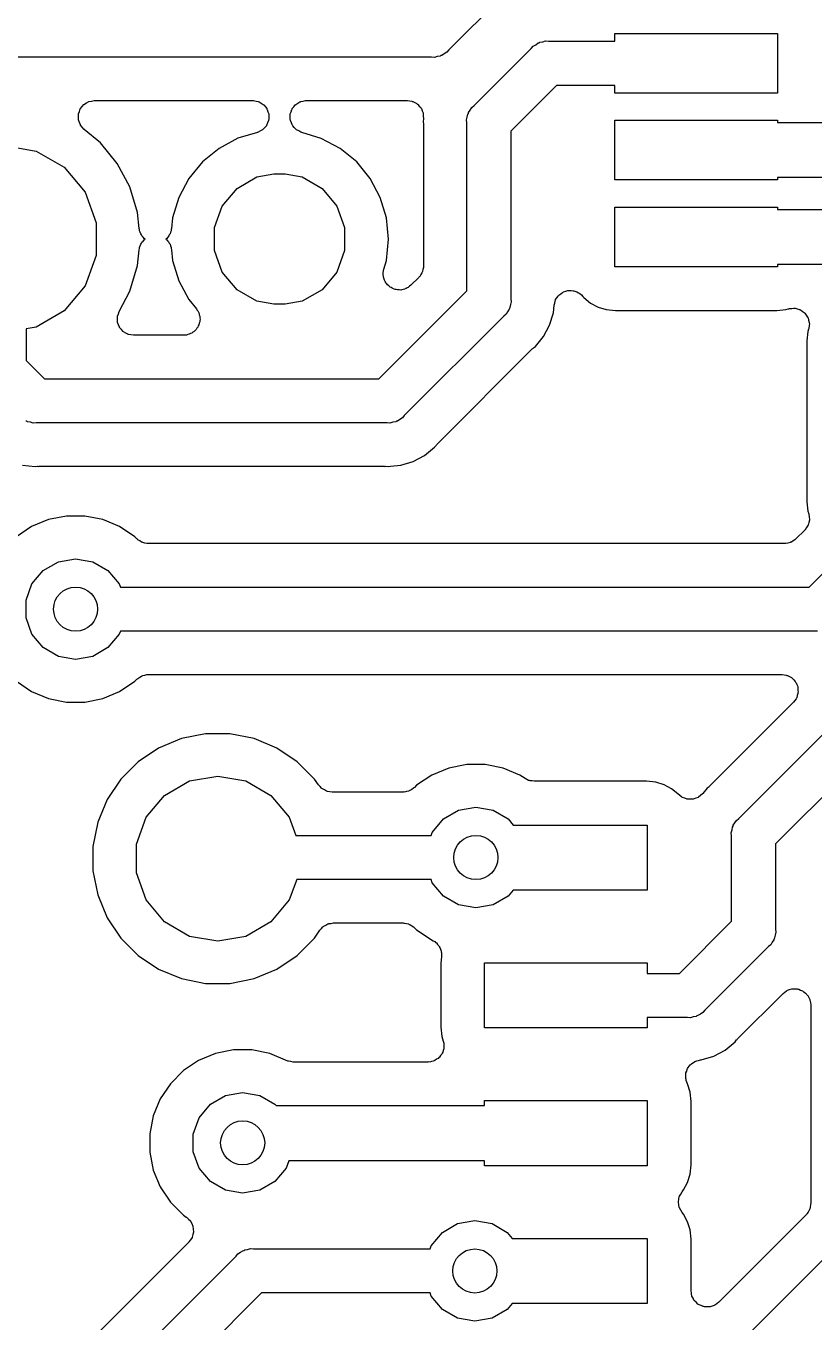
# Model space of a CAD drawing. Extents: x 91 to 190.2, y -113.9 to -59.9.
# Drawn here: x 126.18 to 133.45, y -104.32 to -92.38 of the extents above; entities that cross this region are included whole.
import ezdxf

# ---------------------------------------------------------------- set-up
doc = ezdxf.new("R2010")
doc.units = 0
doc.header["$MEASUREMENT"] = 0
doc.layers.add('BLACK', color=7, linetype='CONTINUOUS')

msp = doc.modelspace()

# ---------------------------------------------------------------- linework, layer by layer
at = {"layer": 'BLACK', "linetype": 'CONTINUOUS'}
for p, q in [((130.554, -92.1232), (130.08, -92.5974)), ((131.61, -92.5168), (131.61, -92.445)), ((131.61, -92.445), (133.11, -92.445)), ((133.11, -92.445), (133.11, -92.995)), ((130.84, -92.5826), (130.857, -92.5619)), ((130.857, -92.5619), (130.881, -92.5485)), ((130.881, -92.5485), (130.903, -92.533)), ((130.903, -92.533), (130.912, -92.5306)), ((130.912, -92.5306), (130.919, -92.5261)), ((130.919, -92.5261), (130.946, -92.5214)), ((130.946, -92.5214), (130.972, -92.5145)), ((130.972, -92.5145), (130.999, -92.5168)), ((130.999, -92.5168), (131.61, -92.5168)), ((129.921, -92.6632), (124.224, -92.6632)), ((129.948, -92.6655), (129.921, -92.6632)), ((129.974, -92.6586), (129.948, -92.6655)), ((130.001, -92.6539), (129.974, -92.6586)), ((130.008, -92.6494), (130.001, -92.6539)), ((130.017, -92.647), (130.008, -92.6494)), ((130.039, -92.6315), (130.017, -92.647)), ((130.063, -92.6181), (130.039, -92.6315)), ((130.08, -92.5974), (130.063, -92.6181)), ((130.313, -93.11), (130.84, -92.5826)), ((131.074, -92.9232), (130.653, -93.3442)), ((131.61, -92.9232), (131.074, -92.9232)), ((131.61, -92.995), (131.61, -92.9232)), ((133.11, -92.995), (131.61, -92.995)), ((126.666, -93.1872), (126.675, -93.1635)), ((126.675, -93.1635), (126.683, -93.1396)), ((126.683, -93.1396), (126.684, -93.139)), ((126.684, -93.1382), (126.7, -93.1189)), ((126.684, -93.139), (126.684, -93.1382)), ((126.7, -93.1189), (126.716, -93.0994)), ((126.716, -93.0994), (126.717, -93.0989)), ((126.717, -93.0983), (126.739, -93.0857)), ((126.717, -93.0989), (126.717, -93.0983)), ((126.739, -93.0857), (126.761, -93.0728)), ((126.761, -93.0728), (126.762, -93.0727)), ((126.762, -93.0727), (126.763, -93.0722)), ((126.763, -93.0722), (126.787, -93.0679)), ((126.787, -93.0679), (126.812, -93.0632)), ((126.812, -93.0632), (126.813, -93.0633)), ((126.813, -93.0633), (126.814, -93.0632)), ((126.814, -93.0632), (128.273, -93.0632)), ((128.273, -93.0632), (128.277, -93.0639)), ((128.277, -93.0639), (128.281, -93.0634)), ((128.281, -93.0634), (128.303, -93.0684)), ((128.303, -93.0684), (128.324, -93.0722)), ((128.324, -93.0722), (128.328, -93.0743)), ((128.328, -93.0743), (128.332, -93.0753)), ((128.332, -93.0753), (128.35, -93.0873)), ((128.35, -93.0873), (128.369, -93.0983)), ((128.369, -93.0983), (128.372, -93.1015)), ((128.372, -93.1015), (128.375, -93.1037)), ((128.375, -93.1037), (128.389, -93.1213)), ((128.389, -93.1213), (128.403, -93.1382)), ((128.403, -93.1382), (128.404, -93.1421)), ((128.404, -93.1421), (128.407, -93.1454)), ((128.407, -93.1454), (128.413, -93.1665)), ((128.413, -93.1665), (128.421, -93.1872)), ((128.619, -93.1872), (128.627, -93.1665)), ((128.627, -93.1665), (128.633, -93.1454)), ((128.633, -93.1454), (128.636, -93.1421)), ((128.636, -93.1421), (128.637, -93.1382)), ((128.637, -93.1382), (128.651, -93.1213)), ((128.651, -93.1213), (128.665, -93.1037)), ((128.665, -93.1037), (128.668, -93.1015)), ((128.668, -93.1015), (128.671, -93.0983)), ((128.671, -93.0983), (128.69, -93.0873)), ((128.69, -93.0873), (128.708, -93.0753)), ((128.708, -93.0753), (128.712, -93.0743)), ((128.712, -93.0743), (128.716, -93.0722)), ((128.716, -93.0722), (128.737, -93.0684)), ((128.737, -93.0684), (128.759, -93.0634)), ((128.759, -93.0634), (128.763, -93.0639)), ((128.763, -93.0639), (128.767, -93.0632)), ((128.767, -93.0632), (129.698, -93.0632)), ((129.698, -93.0632), (129.718, -93.0667)), ((129.718, -93.0667), (129.738, -93.0687)), ((129.738, -93.0687), (129.743, -93.0712)), ((129.743, -93.0712), (129.749, -93.0722)), ((129.749, -93.0722), (129.767, -93.0824)), ((129.767, -93.0824), (129.785, -93.0913)), ((129.785, -93.0913), (129.789, -93.0954)), ((129.789, -93.0954), (129.794, -93.0983)), ((129.794, -93.0983), (129.807, -93.1139)), ((129.807, -93.1139), (129.822, -93.1285)), ((129.822, -93.1285), (129.824, -93.1338)), ((129.824, -93.1338), (129.828, -93.1382)), ((129.828, -93.1382), (129.835, -93.1574)), ((129.835, -93.1574), (129.843, -93.176)), ((130.261, -93.1816), (130.263, -93.1728)), ((130.263, -93.1728), (130.278, -93.1507)), ((130.278, -93.1507), (130.292, -93.1274)), ((130.292, -93.1274), (130.313, -93.11)), ((126.666, -93.188), (126.666, -93.1872)), ((126.666, -93.1888), (126.666, -93.188)), ((126.666, -93.214), (126.666, -93.1888)), ((126.666, -93.2392), (126.666, -93.214)), ((126.666, -93.24), (126.666, -93.2392)), ((126.666, -93.2409), (126.666, -93.24)), ((126.675, -93.2645), (126.666, -93.2409)), ((126.684, -93.2882), (126.675, -93.2645)), ((126.684, -93.2888), (126.684, -93.2882)), ((126.685, -93.2896), (126.684, -93.2888)), ((126.701, -93.3087), (126.685, -93.2896)), ((128.4, -93.2914), (128.399, -93.2952)), ((128.403, -93.2882), (128.4, -93.2914)), ((128.41, -93.2675), (128.403, -93.2882)), ((128.419, -93.2473), (128.41, -93.2675)), ((128.421, -93.2392), (128.419, -93.2431)), ((128.419, -93.2431), (128.419, -93.2473)), ((128.421, -93.1872), (128.421, -93.1913)), ((128.421, -93.1913), (128.422, -93.1952)), ((128.422, -93.1952), (128.421, -93.2172)), ((128.421, -93.2172), (128.421, -93.2392)), ((128.618, -93.1952), (128.619, -93.1913)), ((128.619, -93.2172), (128.618, -93.1952)), ((128.619, -93.1913), (128.619, -93.1872)), ((128.619, -93.2392), (128.619, -93.2172)), ((128.621, -93.2431), (128.619, -93.2392)), ((128.621, -93.2473), (128.621, -93.2431)), ((128.63, -93.2675), (128.621, -93.2473)), ((128.637, -93.2882), (128.63, -93.2675)), ((128.64, -93.2914), (128.637, -93.2882)), ((128.641, -93.2952), (128.64, -93.2914)), ((129.843, -93.176), (129.844, -93.1817)), ((129.844, -93.1817), (129.845, -93.1872)), ((129.847, -93.2279), (129.844, -93.26)), ((129.844, -93.26), (129.846, -93.2823)), ((129.845, -93.1872), (129.845, -93.2076)), ((129.845, -93.2076), (129.847, -93.2279)), ((129.846, -93.2823), (129.846, -93.2897)), ((129.846, -93.2897), (129.847, -93.297)), ((130.244, -93.242), (130.251, -93.216)), ((130.247, -93.2688), (130.244, -93.242)), ((130.247, -94.8158), (130.247, -93.2688)), ((130.251, -93.216), (130.256, -93.1894)), ((130.256, -93.1894), (130.261, -93.1816)), ((131.61, -93.795), (131.61, -93.245)), ((131.61, -93.245), (133.11, -93.245)), ((133.11, -93.245), (133.11, -93.266)), ((133.11, -93.266), (134.193, -93.266)), ((126.717, -93.3281), (126.701, -93.3087)), ((126.718, -93.3285), (126.717, -93.3281)), ((126.719, -93.3292), (126.718, -93.3285)), ((126.868, -93.4518), (126.719, -93.3292)), ((128.135, -93.4116), (127.962, -93.5045)), ((128.316, -93.3567), (128.135, -93.4116)), ((128.32, -93.3549), (128.316, -93.3567)), ((128.324, -93.3542), (128.32, -93.3549)), ((128.343, -93.3431), (128.324, -93.3542)), ((128.363, -93.3332), (128.343, -93.3431)), ((128.366, -93.3302), (128.363, -93.3332)), ((128.369, -93.3281), (128.366, -93.3302)), ((128.384, -93.3112), (128.369, -93.3281)), ((128.399, -93.2952), (128.384, -93.3112)), ((128.656, -93.3112), (128.641, -93.2952)), ((128.671, -93.3281), (128.656, -93.3112)), ((128.674, -93.3302), (128.671, -93.3281)), ((128.677, -93.3332), (128.674, -93.3302)), ((128.697, -93.3431), (128.677, -93.3332)), ((128.716, -93.3542), (128.697, -93.3431)), ((128.72, -93.3549), (128.716, -93.3542)), ((128.724, -93.3567), (128.72, -93.3549)), ((128.905, -93.4117), (128.724, -93.3567)), ((129.078, -93.5045), (128.905, -93.4117)), ((129.847, -93.297), (129.847, -94.588)), ((130.653, -93.3442), (130.653, -94.8911)), ((126.054, -93.49), (126.275, -93.5289)), ((126.275, -93.5289), (126.535, -93.6788)), ((127.024, -93.6422), (126.868, -93.4518)), ((127.962, -93.5045), (127.809, -93.6295)), ((129.231, -93.6295), (129.078, -93.5045)), ((127.14, -93.8593), (127.024, -93.6422)), ((127.809, -93.6295), (127.685, -93.7817)), ((129.355, -93.7817), (129.231, -93.6295)), ((126.535, -93.6788), (126.727, -93.9084)), ((128.128, -93.8733), (128.312, -93.7675)), ((128.312, -93.7675), (128.468, -93.74)), ((128.468, -93.74), (128.572, -93.74)), ((128.572, -93.74), (128.728, -93.7675)), ((128.728, -93.7675), (128.912, -93.8733)), ((127.212, -94.095), (127.14, -93.8593)), ((127.685, -93.7817), (127.592, -93.9555)), ((127.992, -94.0354), (128.128, -93.8733)), ((128.912, -93.8733), (129.048, -94.0354)), ((129.448, -93.9555), (129.355, -93.7817)), ((133.11, -93.795), (131.61, -93.795)), ((134.369, -93.774), (133.11, -93.774)), ((133.11, -93.774), (133.11, -93.795)), ((126.727, -93.9084), (126.83, -94.1901)), ((127.592, -93.9555), (127.534, -94.144)), ((129.506, -94.144), (129.448, -93.9555)), ((127.226, -94.2413), (127.212, -94.095)), ((127.92, -94.2342), (127.992, -94.0354)), ((129.048, -94.0354), (129.12, -94.2342)), ((131.61, -94.595), (131.61, -94.045)), ((131.61, -94.045), (133.11, -94.045)), ((133.11, -94.045), (133.11, -94.066)), ((133.11, -94.066), (135.191, -94.066)), ((126.83, -94.1901), (126.83, -94.4899)), ((127.229, -94.2524), (127.226, -94.2413)), ((127.525, -94.2413), (127.522, -94.2524)), ((127.534, -94.144), (127.525, -94.2413)), ((127.92, -94.4458), (127.92, -94.2342)), ((129.12, -94.2342), (129.12, -94.4458)), ((129.525, -94.34), (129.506, -94.144)), ((127.23, -94.2638), (127.229, -94.2524)), ((127.236, -94.2773), (127.23, -94.2638)), ((127.24, -94.2915), (127.236, -94.2773)), ((127.247, -94.3008), (127.24, -94.2915)), ((127.252, -94.3113), (127.247, -94.3008)), ((127.262, -94.3218), (127.252, -94.3113)), ((127.252, -94.3687), (127.262, -94.3582)), ((127.271, -94.3338), (127.262, -94.3218)), ((127.262, -94.3582), (127.271, -94.3462)), ((127.28, -94.34), (127.271, -94.3338)), ((127.271, -94.3462), (127.28, -94.34)), ((127.481, -94.3338), (127.471, -94.34)), ((127.471, -94.34), (127.481, -94.3462)), ((127.489, -94.3218), (127.481, -94.3338)), ((127.481, -94.3462), (127.489, -94.3582)), ((127.499, -94.3113), (127.489, -94.3218)), ((127.489, -94.3582), (127.499, -94.3687)), ((127.504, -94.3008), (127.499, -94.3113)), ((127.511, -94.2915), (127.504, -94.3008)), ((127.515, -94.2773), (127.511, -94.2915)), ((127.521, -94.2638), (127.515, -94.2773)), ((127.522, -94.2524), (127.521, -94.2638)), ((129.506, -94.536), (129.525, -94.34)), ((127.212, -94.585), (127.226, -94.4387)), ((127.226, -94.4387), (127.229, -94.4276)), ((127.229, -94.4276), (127.23, -94.4162)), ((127.23, -94.4162), (127.236, -94.4027)), ((127.236, -94.4027), (127.24, -94.3885)), ((127.24, -94.3885), (127.247, -94.3792)), ((127.247, -94.3792), (127.252, -94.3687)), ((127.499, -94.3687), (127.504, -94.3792)), ((127.504, -94.3792), (127.511, -94.3885)), ((127.511, -94.3885), (127.515, -94.4027)), ((127.515, -94.4027), (127.521, -94.4162)), ((127.521, -94.4162), (127.522, -94.4276)), ((127.522, -94.4276), (127.525, -94.4387)), ((127.525, -94.4387), (127.534, -94.536)), ((127.992, -94.6446), (127.92, -94.4458)), ((129.12, -94.4458), (129.048, -94.6446)), ((126.83, -94.4899), (126.727, -94.7716)), ((127.14, -94.8207), (127.212, -94.585)), ((127.534, -94.536), (127.592, -94.7245)), ((129.481, -94.6167), (129.506, -94.536)), ((129.846, -94.6011), (129.841, -94.62)), ((129.847, -94.588), (129.846, -94.5945)), ((129.846, -94.5945), (129.846, -94.6011)), ((133.11, -94.595), (131.61, -94.595)), ((135.145, -94.574), (133.11, -94.574)), ((133.11, -94.574), (133.11, -94.595)), ((127.592, -94.7245), (127.685, -94.8983)), ((128.128, -94.8067), (127.992, -94.6446)), ((129.048, -94.6446), (128.912, -94.8067)), ((129.475, -94.6471), (129.479, -94.6321)), ((129.476, -94.6578), (129.475, -94.6471)), ((129.475, -94.6684), (129.476, -94.6578)), ((129.478, -94.6835), (129.475, -94.6684)), ((129.48, -94.699), (129.478, -94.6835)), ((129.479, -94.6321), (129.481, -94.6167)), ((129.484, -94.7087), (129.48, -94.699)), ((129.487, -94.7191), (129.484, -94.7087)), ((129.495, -94.7321), (129.487, -94.7191)), ((129.803, -94.6941), (129.731, -94.7663)), ((129.807, -94.6887), (129.803, -94.6941)), ((129.812, -94.6844), (129.807, -94.6887)), ((129.822, -94.6675), (129.812, -94.6844)), ((129.833, -94.6514), (129.822, -94.6675)), ((129.834, -94.645), (129.833, -94.6514)), ((129.838, -94.6393), (129.834, -94.645)), ((129.841, -94.62), (129.838, -94.6393)), ((126.727, -94.7716), (126.535, -95.0012)), ((127.041, -95.0061), (127.14, -94.8207)), ((128.312, -94.9125), (128.128, -94.8067)), ((128.912, -94.8067), (128.728, -94.9125)), ((129.436, -95.6268), (130.247, -94.8158)), ((129.502, -94.7462), (129.495, -94.7321)), ((129.509, -94.7538), (129.502, -94.7462)), ((129.515, -94.7627), (129.509, -94.7538)), ((129.528, -94.7721), (129.515, -94.7627)), ((129.539, -94.7831), (129.528, -94.7721)), ((129.548, -94.7876), (129.539, -94.7831)), ((129.557, -94.794), (129.548, -94.7876)), ((129.572, -94.7985), (129.557, -94.794)), ((129.586, -94.8051), (129.572, -94.7985)), ((129.596, -94.806), (129.586, -94.8051)), ((129.607, -94.8091), (129.596, -94.806)), ((129.622, -94.8083), (129.607, -94.8091)), ((129.638, -94.8096), (129.622, -94.8083)), ((129.648, -94.8069), (129.638, -94.8096)), ((129.659, -94.8063), (129.648, -94.8069)), ((129.673, -94.8002), (129.659, -94.8063)), ((129.688, -94.7961), (129.673, -94.8002)), ((129.697, -94.79), (129.688, -94.7961)), ((129.707, -94.7858), (129.697, -94.79)), ((129.718, -94.7752), (129.707, -94.7858)), ((129.731, -94.7663), (129.718, -94.7752)), ((131.096, -94.8559), (131.112, -94.8449)), ((131.112, -94.8449), (131.127, -94.8324)), ((131.127, -94.8324), (131.133, -94.8302)), ((131.133, -94.8302), (131.139, -94.8265)), ((131.139, -94.8265), (131.158, -94.8216)), ((131.158, -94.8216), (131.176, -94.8151)), ((131.176, -94.8151), (131.183, -94.8152)), ((131.183, -94.8152), (131.189, -94.8136)), ((131.189, -94.8136), (131.209, -94.8155)), ((131.209, -94.8155), (131.228, -94.8157)), ((131.228, -94.8157), (131.234, -94.818)), ((131.234, -94.818), (131.241, -94.8187)), ((131.241, -94.8187), (131.259, -94.8272)), ((131.259, -94.8272), (131.277, -94.8341)), ((131.277, -94.8341), (131.282, -94.8384)), ((131.282, -94.8384), (131.288, -94.8412)), ((131.288, -94.8412), (131.302, -94.8552)), ((127.685, -94.8983), (127.753, -94.9816)), ((128.468, -94.94), (128.312, -94.9125)), ((128.572, -94.94), (128.468, -94.94)), ((128.728, -94.9125), (128.572, -94.94)), ((130.649, -94.944), (130.644, -94.9706)), ((130.656, -94.918), (130.649, -94.944)), ((130.653, -94.8911), (130.656, -94.918)), ((131.044, -95.0183), (131.051, -94.9484)), ((131.051, -94.9484), (131.057, -94.9296)), ((131.057, -94.9296), (131.06, -94.9103)), ((131.06, -94.9103), (131.064, -94.9046)), ((131.064, -94.9046), (131.065, -94.8983)), ((131.065, -94.8983), (131.077, -94.8823)), ((131.077, -94.8823), (131.087, -94.8655)), ((131.087, -94.8655), (131.092, -94.8613)), ((131.092, -94.8613), (131.096, -94.8559)), ((131.302, -94.8552), (131.317, -94.868)), ((131.317, -94.868), (131.326, -94.8792)), ((131.326, -94.8792), (131.387, -94.9292)), ((131.387, -94.9292), (131.456, -94.9663)), ((126.535, -95.0012), (126.275, -95.1511)), ((127.025, -95.0556), (127.026, -95.0532)), ((127.026, -95.0792), (127.025, -95.0556)), ((127.026, -95.0508), (127.034, -95.0285)), ((127.026, -95.0532), (127.026, -95.0508)), ((127.026, -95.1028), (127.026, -95.0792)), ((127.034, -95.0285), (127.041, -95.0061)), ((127.753, -94.9816), (127.759, -94.9924)), ((127.759, -94.9924), (127.767, -95.0018)), ((127.767, -95.0018), (127.772, -95.0149)), ((127.772, -95.0149), (127.778, -95.027)), ((127.778, -95.027), (127.78, -95.0392)), ((127.78, -95.0392), (127.785, -95.0508)), ((127.785, -95.0508), (127.785, -95.0647)), ((127.785, -95.0647), (127.787, -95.0784)), ((127.787, -95.0784), (127.785, -95.0905)), ((130.587, -95.05), (129.67, -95.9674)), ((130.608, -95.0326), (130.587, -95.05)), ((130.622, -95.0093), (130.608, -95.0326)), ((130.637, -94.9872), (130.622, -95.0093)), ((130.639, -94.9784), (130.637, -94.9872)), ((130.644, -94.9706), (130.639, -94.9784)), ((131.01, -95.132), (131.044, -95.0183)), ((131.456, -94.9663), (131.532, -94.9892)), ((131.532, -94.9892), (131.617, -94.9977)), ((131.617, -94.9977), (133.103, -94.9977)), ((133.103, -94.9977), (133.188, -94.9892)), ((133.188, -94.9892), (133.21, -94.9826)), ((133.21, -94.9826), (133.215, -94.982)), ((133.215, -94.982), (133.22, -94.98)), ((133.22, -94.98), (133.241, -94.9789)), ((133.241, -94.9789), (133.262, -94.9763)), ((133.262, -94.9763), (133.267, -94.9774)), ((133.267, -94.9774), (133.272, -94.9772)), ((133.272, -94.9772), (133.292, -94.9833)), ((133.292, -94.9833), (133.313, -94.9881)), ((133.313, -94.9881), (133.317, -94.9909)), ((133.317, -94.9909), (133.322, -94.9923)), ((133.322, -94.9923), (133.339, -95.005)), ((133.339, -95.005), (133.356, -95.0166)), ((133.356, -95.0166), (133.359, -95.0206)), ((133.359, -95.0206), (133.363, -95.0236)), ((133.363, -95.0236), (133.375, -95.0413)), ((133.375, -95.0413), (133.388, -95.0583)), ((133.388, -95.0583), (133.389, -95.063)), ((133.389, -95.063), (133.392, -95.0672)), ((133.392, -95.0672), (133.397, -95.0878)), ((126.275, -95.1511), (126.183, -95.1673)), ((126.183, -95.1673), (126.183, -95.4579)), ((127.027, -95.1052), (127.026, -95.1028)), ((127.027, -95.1077), (127.027, -95.1052)), ((127.036, -95.1296), (127.027, -95.1077)), ((127.044, -95.1518), (127.036, -95.1296)), ((127.045, -95.1537), (127.044, -95.1518)), ((127.046, -95.156), (127.045, -95.1537)), ((127.062, -95.1736), (127.046, -95.156)), ((127.077, -95.1917), (127.062, -95.1736)), ((127.079, -95.193), (127.077, -95.1917)), ((127.081, -95.1948), (127.079, -95.193)), ((127.102, -95.2059), (127.081, -95.1948)), ((127.721, -95.1987), (127.711, -95.2075)), ((127.733, -95.1917), (127.721, -95.1987)), ((127.741, -95.1823), (127.733, -95.1917)), ((127.751, -95.1745), (127.741, -95.1823)), ((127.758, -95.1625), (127.751, -95.1745)), ((127.767, -95.1518), (127.758, -95.1625)), ((127.771, -95.1402), (127.767, -95.1518)), ((127.777, -95.1296), (127.771, -95.1402)), ((127.78, -95.1159), (127.777, -95.1296)), ((127.785, -95.1028), (127.78, -95.1159)), ((127.785, -95.0905), (127.785, -95.1028)), ((130.954, -95.2367), (131.01, -95.132)), ((133.391, -95.1916), (133.382, -95.2774)), ((133.397, -95.1696), (133.391, -95.1916)), ((133.397, -95.0878), (133.403, -95.1081)), ((133.398, -95.1647), (133.397, -95.1696)), ((133.4, -95.1602), (133.398, -95.1647)), ((133.401, -95.139), (133.4, -95.1602)), ((133.404, -95.1179), (133.401, -95.139)), ((133.403, -95.1081), (133.403, -95.1131)), ((133.403, -95.1131), (133.404, -95.1179)), ((127.122, -95.2178), (127.102, -95.2059)), ((127.125, -95.2182), (127.122, -95.2178)), ((127.127, -95.2194), (127.125, -95.2182)), ((127.15, -95.2227), (127.127, -95.2194)), ((127.174, -95.2268), (127.15, -95.2227)), ((127.637, -95.2268), (127.174, -95.2268)), ((127.649, -95.2247), (127.637, -95.2268)), ((127.661, -95.2248), (127.649, -95.2247)), ((127.675, -95.2202), (127.661, -95.2248)), ((127.688, -95.2178), (127.675, -95.2202)), ((127.699, -95.2116), (127.688, -95.2178)), ((127.711, -95.2075), (127.699, -95.2116)), ((130.879, -95.3286), (130.954, -95.2367)), ((133.382, -95.2774), (133.382, -96.7626)), ((129.973, -96.2304), (130.85, -95.3527)), ((130.85, -95.3527), (130.856, -95.3484)), ((130.856, -95.3484), (130.861, -95.3428)), ((130.861, -95.3428), (130.879, -95.3286)), ((126.183, -95.4579), (126.352, -95.6268)), ((126.352, -95.6268), (129.436, -95.6268)), ((126.189, -96.0194), (126.181, -96.017)), ((126.197, -96.0239), (126.189, -96.0194)), ((126.224, -96.0286), (126.197, -96.0239)), ((126.25, -96.0355), (126.224, -96.0286)), ((126.277, -96.0332), (126.25, -96.0355)), ((129.511, -96.0332), (126.277, -96.0332)), ((129.538, -96.0355), (129.511, -96.0332)), ((129.564, -96.0286), (129.538, -96.0355)), ((129.591, -96.0239), (129.564, -96.0286)), ((129.598, -96.0194), (129.591, -96.0239)), ((129.607, -96.017), (129.598, -96.0194)), ((129.629, -96.0015), (129.607, -96.017)), ((129.653, -95.9881), (129.629, -96.0015)), ((129.67, -95.9674), (129.653, -95.9881)), ((129.857, -96.334), (129.949, -96.2586)), ((129.949, -96.2586), (129.963, -96.2413)), ((129.963, -96.2413), (129.968, -96.2364)), ((129.968, -96.2364), (129.973, -96.2304)), ((129.638, -96.4245), (129.752, -96.39)), ((129.752, -96.39), (129.857, -96.334)), ((126.15, -96.4245), (126.268, -96.4361)), ((126.268, -96.4361), (126.29, -96.4339)), ((126.29, -96.4339), (126.298, -96.4345)), ((126.298, -96.4345), (126.305, -96.4332)), ((126.305, -96.4332), (129.483, -96.4332)), ((129.483, -96.4332), (129.49, -96.4345)), ((129.49, -96.4345), (129.498, -96.4339)), ((129.498, -96.4339), (129.52, -96.4361)), ((129.52, -96.4361), (129.542, -96.4339)), ((129.542, -96.4339), (129.638, -96.4245)), ((133.382, -96.7626), (133.391, -96.8484)), ((133.391, -96.8484), (133.398, -96.873)), ((133.398, -96.873), (133.399, -96.8754)), ((133.399, -96.8754), (133.4, -96.8777)), ((126.234, -96.9904), (126.094, -97.0842)), ((126.39, -96.9257), (126.234, -96.9904)), ((126.556, -96.8928), (126.39, -96.9257)), ((126.724, -96.8928), (126.556, -96.8928)), ((126.89, -96.9257), (126.724, -96.8928)), ((127.046, -96.9904), (126.89, -96.9257)), ((127.186, -97.0842), (127.046, -96.9904)), ((133.391, -96.9799), (133.377, -96.9993)), ((133.393, -96.9754), (133.391, -96.9775)), ((133.391, -96.9775), (133.391, -96.9799)), ((133.398, -96.9524), (133.393, -96.9754)), ((133.404, -96.9296), (133.398, -96.9524)), ((133.4, -96.8777), (133.402, -96.9012)), ((133.402, -96.9012), (133.404, -96.9247)), ((133.404, -96.9247), (133.404, -96.9271)), ((133.404, -96.9271), (133.404, -96.9296)), ((127.205, -97.1029), (127.186, -97.0842)), ((127.211, -97.1067), (127.205, -97.1029)), ((127.215, -97.1117), (127.211, -97.1067)), ((127.232, -97.1215), (127.215, -97.1117)), ((133.271, -97.1117), (133.254, -97.1215)), ((133.275, -97.1067), (133.271, -97.1117)), ((133.28, -97.1029), (133.275, -97.1067)), ((133.361, -97.0226), (133.28, -97.1029)), ((133.362, -97.0205), (133.361, -97.0226)), ((133.364, -97.0191), (133.362, -97.0205)), ((133.377, -96.9993), (133.364, -97.0191)), ((133.402, -97.5468), (133.857, -97.0922)), ((127.248, -97.1327), (127.232, -97.1215)), ((127.254, -97.1345), (127.248, -97.1327)), ((127.26, -97.1378), (127.254, -97.1345)), ((127.279, -97.1412), (127.26, -97.1378)), ((127.298, -97.1462), (127.279, -97.1412)), ((127.305, -97.1457), (127.298, -97.1462)), ((127.311, -97.1468), (127.305, -97.1457)), ((133.174, -97.1468), (127.311, -97.1468)), ((133.181, -97.1457), (133.174, -97.1468)), ((133.187, -97.1462), (133.181, -97.1457)), ((133.206, -97.1412), (133.187, -97.1462)), ((133.226, -97.1378), (133.206, -97.1412)), ((133.231, -97.1345), (133.226, -97.1378)), ((133.238, -97.1327), (133.231, -97.1345)), ((133.254, -97.1215), (133.238, -97.1327)), ((126.342, -97.3944), (126.481, -97.3137)), ((126.481, -97.3137), (126.64, -97.2857)), ((126.64, -97.2857), (126.799, -97.3137)), ((126.799, -97.3137), (126.938, -97.3944)), ((126.238, -97.5179), (126.342, -97.3944)), ((126.938, -97.3944), (127.042, -97.5179)), ((126.183, -97.6694), (126.238, -97.5179)), ((127.042, -97.5179), (127.053, -97.5468)), ((127.053, -97.5468), (133.402, -97.5468)), ((126.183, -97.8306), (126.183, -97.6694)), ((126.238, -97.9821), (126.183, -97.8306)), ((132.753, -99.68), (134.657, -97.7758)), ((126.342, -98.1056), (126.238, -97.9821)), ((127.042, -97.9821), (126.938, -98.1056)), ((127.053, -97.9532), (127.042, -97.9821)), ((133.478, -97.9532), (127.053, -97.9532)), ((134.997, -98.0099), (133.093, -99.9142)), ((126.481, -98.1863), (126.342, -98.1056)), ((126.64, -98.2143), (126.481, -98.1863)), ((126.799, -98.1863), (126.64, -98.2143)), ((126.938, -98.1056), (126.799, -98.1863)), ((126.094, -98.4158), (126.234, -98.5096)), ((127.046, -98.5096), (127.186, -98.4158)), ((127.186, -98.4158), (127.205, -98.3971)), ((127.205, -98.3971), (127.211, -98.3933)), ((127.211, -98.3933), (127.215, -98.3883)), ((127.215, -98.3883), (127.232, -98.3785)), ((127.232, -98.3785), (127.248, -98.3673)), ((127.248, -98.3673), (127.254, -98.3655)), ((127.254, -98.3655), (127.26, -98.3622)), ((127.26, -98.3622), (127.279, -98.3588)), ((127.279, -98.3588), (127.298, -98.3538)), ((127.298, -98.3538), (127.305, -98.3543)), ((127.305, -98.3543), (127.311, -98.3532)), ((127.311, -98.3532), (133.152, -98.3532)), ((133.152, -98.3532), (133.171, -98.3566)), ((133.171, -98.3566), (133.19, -98.3583)), ((133.19, -98.3583), (133.196, -98.3611)), ((133.196, -98.3611), (133.203, -98.3622)), ((133.203, -98.3622), (133.22, -98.372)), ((133.22, -98.372), (133.238, -98.3803)), ((133.238, -98.3803), (133.242, -98.385)), ((133.242, -98.385), (133.248, -98.3883)), ((133.248, -98.3883), (133.261, -98.4033)), ((133.261, -98.4033), (133.274, -98.4172)), ((133.274, -98.4172), (133.277, -98.4231)), ((133.277, -98.4231), (133.282, -98.4282)), ((133.282, -98.4282), (133.288, -98.4466)), ((126.234, -98.5096), (126.39, -98.5743)), ((126.89, -98.5743), (127.046, -98.5096)), ((133.288, -98.4466), (133.297, -98.4644)), ((133.293, -98.5477), (133.288, -98.5666)), ((133.299, -98.5292), (133.293, -98.5477)), ((133.297, -98.4644), (133.297, -98.471)), ((133.297, -98.471), (133.299, -98.4772)), ((133.299, -98.4772), (133.299, -98.4967)), ((133.299, -98.4967), (133.301, -98.5163)), ((133.301, -98.5163), (133.299, -98.5226)), ((133.299, -98.5226), (133.299, -98.5292)), ((126.39, -98.5743), (126.556, -98.6072)), ((126.556, -98.6072), (126.724, -98.6072)), ((126.724, -98.6072), (126.89, -98.5743)), ((133.258, -98.6093), (132.49, -99.3773)), ((133.269, -98.5932), (133.258, -98.6093)), ((133.282, -98.5782), (133.269, -98.5932)), ((133.284, -98.572), (133.282, -98.5782)), ((133.288, -98.5666), (133.284, -98.572)), ((127.837, -98.9), (127.615, -98.9442)), ((128.063, -98.9), (127.837, -98.9)), ((128.285, -98.9442), (128.063, -98.9)), ((127.615, -98.9442), (127.405, -99.0309)), ((128.495, -99.0309), (128.285, -98.9442)), ((127.405, -99.0309), (127.217, -99.1567)), ((128.683, -99.1567), (128.495, -99.0309)), ((127.217, -99.1567), (127.057, -99.3169)), ((128.843, -99.3169), (128.683, -99.1567)), ((130.08, -99.2157), (129.924, -99.2804)), ((130.246, -99.1828), (130.08, -99.2157)), ((130.414, -99.1828), (130.246, -99.1828)), ((130.58, -99.2157), (130.414, -99.1828)), ((130.736, -99.2804), (130.58, -99.2157)), ((127.057, -99.3169), (126.931, -99.5053)), ((127.46, -99.4666), (127.69, -99.3344)), ((127.69, -99.3344), (127.95, -99.2884)), ((127.95, -99.2884), (128.21, -99.3344)), ((128.21, -99.3344), (128.44, -99.4666)), ((128.879, -99.3701), (128.843, -99.3169)), ((128.893, -99.3855), (128.879, -99.3701)), ((129.784, -99.3742), (129.765, -99.3929)), ((129.924, -99.2804), (129.784, -99.3742)), ((130.783, -99.3121), (130.736, -99.2804)), ((130.8, -99.3193), (130.783, -99.3121)), ((130.816, -99.3283), (130.8, -99.3193)), ((130.824, -99.3297), (130.816, -99.3283)), ((130.831, -99.333), (130.824, -99.3297)), ((130.849, -99.3342), (130.831, -99.333)), ((130.867, -99.3373), (130.849, -99.3342)), ((131.903, -99.3373), (130.867, -99.3373)), ((131.988, -99.3458), (131.903, -99.3373)), ((132.064, -99.3687), (131.988, -99.3458)), ((132.133, -99.4058), (132.064, -99.3687)), ((132.484, -99.3816), (132.479, -99.3872)), ((132.49, -99.3773), (132.484, -99.3816)), ((127.29, -99.6692), (127.46, -99.4666)), ((128.44, -99.4666), (128.61, -99.6692)), ((128.907, -99.4017), (128.893, -99.3855)), ((128.911, -99.4042), (128.907, -99.4017)), ((128.915, -99.4078), (128.911, -99.4042)), ((128.934, -99.4171), (128.915, -99.4078)), ((128.952, -99.4278), (128.934, -99.4171)), ((128.957, -99.4286), (128.952, -99.4278)), ((128.962, -99.4308), (128.957, -99.4286)), ((128.983, -99.4331), (128.962, -99.4308)), ((129.004, -99.4368), (128.983, -99.4331)), ((129.659, -99.4368), (129.004, -99.4368)), ((129.665, -99.4357), (129.659, -99.4368)), ((129.672, -99.4362), (129.665, -99.4357)), ((129.691, -99.4312), (129.672, -99.4362)), ((129.71, -99.4278), (129.691, -99.4312)), ((129.716, -99.4245), (129.71, -99.4278)), ((129.722, -99.4227), (129.716, -99.4245)), ((129.738, -99.4115), (129.722, -99.4227)), ((129.755, -99.4017), (129.738, -99.4115)), ((129.759, -99.3967), (129.755, -99.4017)), ((129.765, -99.3929), (129.759, -99.3967)), ((132.206, -99.4652), (132.133, -99.4058)), ((132.21, -99.4675), (132.206, -99.4652)), ((132.211, -99.4681), (132.21, -99.4675)), ((132.229, -99.484), (132.211, -99.4681)), ((132.231, -99.4846), (132.229, -99.484)), ((132.232, -99.4857), (132.231, -99.4846)), ((132.255, -99.4938), (132.232, -99.4857)), ((132.278, -99.5024), (132.255, -99.4938)), ((132.279, -99.5024), (132.278, -99.5024)), ((132.281, -99.5029), (132.279, -99.5024)), ((132.305, -99.5027), (132.281, -99.5029)), ((132.33, -99.5029), (132.305, -99.5027)), ((132.331, -99.5024), (132.33, -99.5029)), ((132.333, -99.5024), (132.331, -99.5024)), ((132.356, -99.4938), (132.333, -99.5024)), ((132.379, -99.4857), (132.356, -99.4938)), ((132.38, -99.4846), (132.379, -99.4857)), ((132.382, -99.484), (132.38, -99.4846)), ((132.4, -99.4681), (132.382, -99.484)), ((132.419, -99.4526), (132.4, -99.4681)), ((132.42, -99.4512), (132.419, -99.4526)), ((132.421, -99.4501), (132.42, -99.4512)), ((132.461, -99.4014), (132.421, -99.4501)), ((132.479, -99.3872), (132.461, -99.4014)), ((126.931, -99.5053), (126.844, -99.7146)), ((130.032, -99.6844), (130.171, -99.6037)), ((130.171, -99.6037), (130.33, -99.5757)), ((130.33, -99.5757), (130.489, -99.6037)), ((130.489, -99.6037), (130.628, -99.6844)), ((126.844, -99.7146), (126.8, -99.9367)), ((127.2, -99.9178), (127.29, -99.6692)), ((128.61, -99.6692), (128.671, -99.8368)), ((129.928, -99.8079), (130.032, -99.6844)), ((130.628, -99.6844), (130.675, -99.74)), ((130.675, -99.74), (131.91, -99.74)), ((131.91, -99.74), (131.91, -100.34)), ((132.701, -99.7516), (132.703, -99.7428)), ((132.703, -99.7428), (132.718, -99.7207)), ((132.718, -99.7207), (132.732, -99.6974)), ((132.732, -99.6974), (132.753, -99.68)), ((128.671, -99.8368), (129.917, -99.8368)), ((129.917, -99.8368), (129.928, -99.8079)), ((132.684, -99.812), (132.691, -99.786)), ((132.687, -99.8389), (132.684, -99.812)), ((132.687, -100.626), (132.687, -99.8389)), ((132.691, -99.786), (132.696, -99.7594)), ((132.696, -99.7594), (132.701, -99.7516)), ((126.8, -99.9367), (126.8, -100.163)), ((127.2, -100.182), (127.2, -99.9178)), ((133.093, -99.9142), (133.093, -100.701)), ((126.8, -100.163), (126.844, -100.385)), ((127.29, -100.431), (127.2, -100.182)), ((128.678, -100.243), (128.61, -100.431)), ((129.917, -100.243), (128.678, -100.243)), ((129.928, -100.272), (129.917, -100.243)), ((130.032, -100.396), (129.928, -100.272)), ((130.675, -100.34), (130.628, -100.396)), ((131.91, -100.34), (130.675, -100.34)), ((126.844, -100.385), (126.931, -100.595)), ((127.46, -100.633), (127.29, -100.431)), ((128.61, -100.431), (128.44, -100.633)), ((130.171, -100.476), (130.032, -100.396)), ((130.628, -100.396), (130.489, -100.476)), ((130.33, -100.504), (130.171, -100.476)), ((130.489, -100.476), (130.33, -100.504)), ((126.931, -100.595), (127.057, -100.783)), ((127.69, -100.766), (127.46, -100.633)), ((128.44, -100.633), (128.21, -100.766)), ((128.892, -100.71), (128.907, -100.695)), ((128.907, -100.695), (128.92, -100.678)), ((128.92, -100.678), (128.925, -100.676)), ((128.925, -100.676), (128.928, -100.672)), ((128.928, -100.672), (128.947, -100.663)), ((128.947, -100.663), (128.966, -100.652)), ((128.966, -100.652), (128.97, -100.651)), ((128.97, -100.651), (128.975, -100.649)), ((128.975, -100.649), (128.996, -100.647)), ((128.996, -100.647), (129.017, -100.643)), ((129.017, -100.643), (129.659, -100.643)), ((129.659, -100.643), (129.665, -100.644)), ((129.665, -100.644), (129.672, -100.644)), ((129.672, -100.644), (129.691, -100.649)), ((129.691, -100.649), (129.71, -100.652)), ((129.71, -100.652), (129.716, -100.656)), ((129.716, -100.656), (129.722, -100.657)), ((129.722, -100.657), (129.738, -100.668)), ((129.738, -100.668), (129.755, -100.678)), ((129.755, -100.678), (129.759, -100.683)), ((129.759, -100.683), (129.765, -100.687)), ((129.765, -100.687), (129.784, -100.706)), ((132.206, -101.107), (132.687, -100.626)), ((127.057, -100.783), (127.217, -100.943)), ((127.95, -100.812), (127.69, -100.766)), ((128.21, -100.766), (127.95, -100.812)), ((128.683, -100.943), (128.843, -100.783)), ((128.843, -100.783), (128.892, -100.71)), ((129.784, -100.706), (129.936, -100.808)), ((129.936, -100.808), (129.936, -100.808)), ((129.936, -100.808), (129.952, -100.815)), ((129.952, -100.815), (129.958, -100.822)), ((133.077, -100.797), (133.062, -100.819)), ((133.079, -100.788), (133.077, -100.797)), ((133.084, -100.781), (133.079, -100.788)), ((133.089, -100.754), (133.084, -100.781)), ((133.096, -100.728), (133.089, -100.754)), ((133.093, -100.701), (133.096, -100.728)), ((129.958, -100.822), (129.966, -100.827)), ((129.966, -100.827), (129.976, -100.84)), ((129.976, -100.84), (129.988, -100.853)), ((129.988, -100.853), (129.992, -100.861)), ((129.992, -100.861), (129.998, -100.868)), ((129.998, -100.868), (130.003, -100.884)), ((130.003, -100.884), (130.01, -100.9)), ((130.01, -100.9), (130.01, -100.909)), ((130.01, -100.909), (130.013, -100.918)), ((130.013, -100.918), (130.012, -100.935)), ((130.012, -100.935), (130.014, -100.952)), ((133.027, -100.86), (132.44, -101.447)), ((133.048, -100.843), (133.027, -100.86)), ((133.062, -100.819), (133.048, -100.843)), ((127.217, -100.943), (127.405, -101.069)), ((128.495, -101.069), (128.683, -100.943)), ((130.014, -100.952), (130.007, -101.017)), ((130.007, -101.017), (130.007, -101.603)), ((130.41, -101.61), (130.41, -101.01)), ((130.41, -101.01), (131.91, -101.01)), ((131.91, -101.01), (131.91, -101.107)), ((127.405, -101.069), (127.615, -101.156)), ((127.615, -101.156), (127.837, -101.2)), ((128.063, -101.2), (128.285, -101.156)), ((128.285, -101.156), (128.495, -101.069)), ((131.91, -101.107), (132.206, -101.107)), ((127.837, -101.2), (128.063, -101.2)), ((132.743, -101.71), (133.161, -101.292)), ((133.161, -101.292), (133.177, -101.281)), ((133.177, -101.281), (133.192, -101.268)), ((133.192, -101.268), (133.198, -101.266)), ((133.198, -101.266), (133.203, -101.262)), ((133.203, -101.262), (133.222, -101.257)), ((133.222, -101.257), (133.241, -101.251)), ((133.241, -101.251), (133.247, -101.251)), ((133.247, -101.251), (133.254, -101.249)), ((133.254, -101.249), (133.273, -101.251)), ((133.273, -101.251), (133.293, -101.251)), ((133.293, -101.251), (133.299, -101.253)), ((133.299, -101.253), (133.306, -101.253)), ((133.306, -101.253), (133.323, -101.262)), ((133.323, -101.262), (133.342, -101.268)), ((133.342, -101.268), (133.347, -101.273)), ((133.347, -101.273), (133.353, -101.276)), ((133.353, -101.276), (133.367, -101.289)), ((133.367, -101.289), (133.382, -101.302)), ((133.382, -101.302), (133.385, -101.308)), ((133.385, -101.308), (133.39, -101.312)), ((133.39, -101.312), (133.398, -101.33)), ((133.398, -101.33), (133.408, -101.347)), ((133.408, -101.347), (133.409, -101.354)), ((133.409, -101.354), (133.412, -101.36)), ((133.412, -101.36), (133.413, -101.379)), ((133.413, -101.379), (133.417, -101.398)), ((133.417, -101.398), (133.417, -103.228)), ((132.281, -101.513), (131.91, -101.513)), ((131.91, -101.513), (131.91, -101.61)), ((132.308, -101.516), (132.281, -101.513)), ((132.334, -101.509), (132.308, -101.516)), ((132.361, -101.504), (132.334, -101.509)), ((132.368, -101.499), (132.361, -101.504)), ((132.377, -101.497), (132.368, -101.499)), ((132.399, -101.482), (132.377, -101.497)), ((132.423, -101.468), (132.399, -101.482)), ((132.44, -101.447), (132.423, -101.468)), ((130.007, -101.603), (130.016, -101.688)), ((131.91, -101.61), (130.41, -101.61)), ((130.016, -101.688), (130.029, -101.732)), ((130.029, -101.732), (130.03, -101.741)), ((130.03, -101.741), (130.033, -101.75)), ((130.033, -101.75), (130.033, -101.767)), ((130.033, -101.767), (130.035, -101.784)), ((132.627, -101.814), (132.719, -101.739)), ((132.719, -101.739), (132.733, -101.721)), ((132.733, -101.721), (132.738, -101.716)), ((132.738, -101.716), (132.743, -101.71)), ((127.93, -101.846), (127.774, -101.91)), ((128.096, -101.813), (127.93, -101.846)), ((128.264, -101.813), (128.096, -101.813)), ((128.43, -101.846), (128.264, -101.813)), ((128.596, -101.915), (128.43, -101.846)), ((129.982, -101.891), (129.967, -101.899)), ((129.988, -101.884), (129.982, -101.891)), ((129.995, -101.879), (129.988, -101.884)), ((130.004, -101.864), (129.995, -101.879)), ((130.016, -101.851), (130.004, -101.864)), ((130.019, -101.842), (130.016, -101.851)), ((130.024, -101.835), (130.019, -101.842)), ((130.027, -101.818), (130.024, -101.835)), ((130.033, -101.802), (130.027, -101.818)), ((130.035, -101.784), (130.033, -101.793)), ((130.033, -101.793), (130.033, -101.802)), ((132.408, -101.904), (132.522, -101.87)), ((132.522, -101.87), (132.627, -101.814)), ((127.634, -102.004), (127.514, -102.124)), ((127.774, -101.91), (127.634, -102.004)), ((128.599, -101.915), (128.596, -101.915)), ((128.602, -101.917), (128.599, -101.915)), ((128.625, -101.921), (128.602, -101.917)), ((128.647, -101.926), (128.625, -101.921)), ((128.65, -101.925), (128.647, -101.926)), ((128.654, -101.926), (128.65, -101.925)), ((129.886, -101.926), (128.654, -101.926)), ((129.895, -101.924), (129.886, -101.926)), ((129.904, -101.925), (129.895, -101.924)), ((129.92, -101.92), (129.904, -101.925)), ((129.937, -101.917), (129.92, -101.92)), ((129.945, -101.912), (129.937, -101.917)), ((129.953, -101.91), (129.945, -101.912)), ((129.967, -101.899), (129.953, -101.91)), ((132.266, -102.024), (132.273, -102.009)), ((132.273, -102.009), (132.277, -101.993)), ((132.277, -101.993), (132.282, -101.985)), ((132.282, -101.985), (132.286, -101.975)), ((132.286, -101.975), (132.297, -101.963)), ((132.297, -101.963), (132.306, -101.95)), ((132.306, -101.95), (132.314, -101.944)), ((132.314, -101.944), (132.321, -101.937)), ((132.321, -101.937), (132.335, -101.929)), ((132.335, -101.929), (132.348, -101.919)), ((132.348, -101.919), (132.358, -101.917)), ((132.358, -101.917), (132.367, -101.912)), ((132.367, -101.912), (132.383, -101.91)), ((132.383, -101.91), (132.399, -101.905)), ((132.399, -101.905), (132.408, -101.904)), ((127.514, -102.124), (127.42, -102.264)), ((132.264, -102.043), (132.266, -102.034)), ((132.265, -102.06), (132.264, -102.043)), ((132.265, -102.076), (132.265, -102.06)), ((132.268, -102.085), (132.265, -102.076)), ((132.266, -102.034), (132.266, -102.024)), ((132.269, -102.095), (132.268, -102.085)), ((132.276, -102.11), (132.269, -102.095)), ((132.281, -102.125), (132.276, -102.11)), ((132.281, -102.126), (132.281, -102.125)), ((132.304, -102.202), (132.281, -102.126)), ((127.882, -102.314), (128.021, -102.234)), ((128.021, -102.234), (128.18, -102.206)), ((128.18, -102.206), (128.339, -102.234)), ((128.339, -102.234), (128.478, -102.314)), ((132.313, -102.287), (132.304, -102.202)), ((127.42, -102.264), (127.356, -102.42)), ((127.778, -102.438), (127.882, -102.314)), ((128.478, -102.314), (128.488, -102.326)), ((128.488, -102.326), (130.41, -102.326)), ((130.41, -102.326), (130.41, -102.28)), ((130.41, -102.28), (131.91, -102.28)), ((131.91, -102.28), (131.91, -102.88)), ((132.313, -102.873), (132.313, -102.287)), ((127.356, -102.42), (127.323, -102.586)), ((127.723, -102.589), (127.778, -102.438)), ((127.323, -102.586), (127.323, -102.754)), ((127.723, -102.751), (127.723, -102.589)), ((127.323, -102.754), (127.356, -102.92)), ((127.778, -102.902), (127.723, -102.751)), ((128.607, -102.834), (128.582, -102.902)), ((130.41, -102.834), (128.607, -102.834)), ((130.41, -102.88), (130.41, -102.834)), ((127.356, -102.92), (127.42, -103.076)), ((127.882, -103.026), (127.778, -102.902)), ((128.582, -102.902), (128.478, -103.026)), ((131.91, -102.88), (130.41, -102.88)), ((132.281, -103.034), (132.304, -102.958)), ((132.304, -102.958), (132.313, -102.873)), ((127.42, -103.076), (127.514, -103.216)), ((128.021, -103.106), (127.882, -103.026)), ((128.478, -103.026), (128.339, -103.106)), ((132.244, -103.103), (132.281, -103.034)), ((128.18, -103.134), (128.021, -103.106)), ((128.339, -103.106), (128.18, -103.134)), ((132.197, -103.213), (132.201, -103.189)), ((132.201, -103.189), (132.205, -103.165)), ((132.205, -103.165), (132.206, -103.164)), ((132.206, -103.162), (132.219, -103.141)), ((132.206, -103.164), (132.206, -103.162)), ((132.219, -103.141), (132.231, -103.12)), ((132.231, -103.12), (132.244, -103.103)), ((127.514, -103.216), (127.634, -103.336)), ((132.197, -103.215), (132.197, -103.213)), ((132.197, -103.217), (132.197, -103.215)), ((132.201, -103.241), (132.197, -103.217)), ((132.205, -103.265), (132.201, -103.241)), ((132.206, -103.266), (132.205, -103.265)), ((132.206, -103.268), (132.206, -103.266)), ((132.219, -103.289), (132.206, -103.268)), ((132.231, -103.31), (132.219, -103.289)), ((132.244, -103.327), (132.231, -103.31)), ((132.281, -103.396), (132.244, -103.327)), ((133.382, -103.324), (133.377, -103.329)), ((133.392, -103.307), (133.382, -103.324)), ((133.403, -103.291), (133.392, -103.307)), ((133.404, -103.285), (133.403, -103.291)), ((133.408, -103.279), (133.404, -103.285)), ((133.411, -103.26), (133.408, -103.279)), ((133.416, -103.241), (133.411, -103.26)), ((133.417, -103.228), (133.416, -103.235)), ((133.416, -103.235), (133.416, -103.241)), ((127.634, -103.336), (127.66, -103.353)), ((127.66, -103.353), (127.661, -103.355)), ((127.661, -103.355), (127.663, -103.355)), ((127.663, -103.355), (127.68, -103.373)), ((127.68, -103.373), (127.698, -103.389)), ((127.698, -103.389), (127.698, -103.391)), ((127.698, -103.391), (127.699, -103.392)), ((127.699, -103.392), (127.71, -103.414)), ((127.71, -103.414), (127.721, -103.436)), ((127.721, -103.436), (127.721, -103.438)), ((127.721, -103.438), (127.722, -103.439)), ((127.722, -103.439), (127.724, -103.464)), ((130.022, -103.494), (130.161, -103.414)), ((130.161, -103.414), (130.32, -103.386)), ((130.32, -103.386), (130.479, -103.414)), ((130.479, -103.414), (130.618, -103.494)), ((132.304, -103.472), (132.281, -103.396)), ((133.373, -103.334), (132.569, -104.138)), ((133.377, -103.329), (133.373, -103.334)), ((127.699, -103.562), (127.685, -103.582)), ((127.713, -103.542), (127.699, -103.562)), ((127.714, -103.539), (127.713, -103.54)), ((127.713, -103.54), (127.713, -103.542)), ((127.72, -103.515), (127.714, -103.539)), ((127.726, -103.491), (127.72, -103.515)), ((127.724, -103.464), (127.726, -103.488)), ((127.726, -103.488), (127.726, -103.49)), ((127.726, -103.49), (127.726, -103.491)), ((129.918, -103.618), (130.022, -103.494)), ((130.618, -103.494), (130.665, -103.55)), ((130.665, -103.55), (131.91, -103.55)), ((131.91, -103.55), (131.91, -104.15)), ((132.313, -103.557), (132.304, -103.472)), ((132.313, -104.032), (132.313, -103.557)), ((132.356, -104.917), (133.817, -103.456)), ((127.683, -103.584), (125.314, -105.953)), ((127.684, -103.583), (127.683, -103.584)), ((127.685, -103.582), (127.684, -103.583)), ((128.137, -103.692), (128.161, -103.678)), ((128.161, -103.678), (128.183, -103.663)), ((128.183, -103.663), (128.192, -103.661)), ((128.192, -103.661), (128.199, -103.656)), ((128.199, -103.656), (128.226, -103.651)), ((128.226, -103.651), (128.252, -103.644)), ((128.252, -103.644), (128.279, -103.647)), ((128.279, -103.647), (129.907, -103.647)), ((129.907, -103.647), (129.918, -103.618)), ((125.436, -106.397), (128.12, -103.713)), ((128.12, -103.713), (128.137, -103.692)), ((132.316, -104.051), (132.313, -104.032)), ((128.354, -104.053), (125.67, -106.737)), ((129.907, -104.053), (128.354, -104.053)), ((129.918, -104.082), (129.907, -104.053)), ((130.022, -104.206), (129.918, -104.082)), ((130.665, -104.15), (130.618, -104.206)), ((131.91, -104.15), (130.665, -104.15)), ((132.318, -104.071), (132.316, -104.051)), ((132.321, -104.077), (132.318, -104.071)), ((132.322, -104.083), (132.321, -104.077)), ((132.332, -104.1), (132.322, -104.083)), ((132.34, -104.118), (132.332, -104.1)), ((132.344, -104.123), (132.34, -104.118)), ((132.348, -104.129), (132.344, -104.123)), ((132.363, -104.141), (132.348, -104.129)), ((132.377, -104.155), (132.363, -104.141)), ((132.383, -104.158), (132.377, -104.155)), ((132.388, -104.162), (132.383, -104.158)), ((132.406, -104.169), (132.388, -104.162)), ((132.538, -104.162), (132.531, -104.164)), ((132.553, -104.149), (132.538, -104.162)), ((132.569, -104.138), (132.553, -104.149)), ((130.161, -104.286), (130.022, -104.206)), ((130.618, -104.206), (130.479, -104.286)), ((132.424, -104.177), (132.406, -104.169)), ((132.43, -104.178), (132.424, -104.177)), ((132.437, -104.18), (132.43, -104.178)), ((132.456, -104.18), (132.437, -104.18)), ((132.476, -104.182), (132.456, -104.18)), ((132.482, -104.18), (132.476, -104.182)), ((132.489, -104.18), (132.482, -104.18)), ((132.507, -104.173), (132.489, -104.18)), ((132.526, -104.168), (132.507, -104.173)), ((132.531, -104.164), (132.526, -104.168)), ((130.32, -104.314), (130.161, -104.286)), ((130.479, -104.286), (130.32, -104.314))]:
    msp.add_line(p, q, dxfattribs=at)
at = {"layer": 'BLACK'}
for centre in [(126.64, -97.75), (130.33, -100.04), (128.18, -102.67), (130.32, -103.85)]:
    msp.add_circle(centre, 0.2032, dxfattribs=at)

doc.saveas('drawing.dxf')
